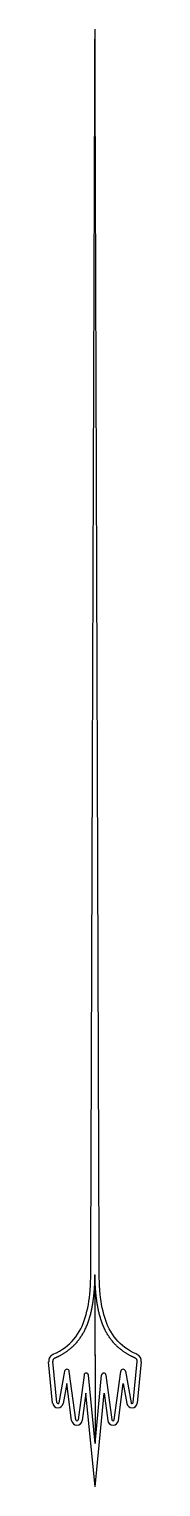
# Model space of a CAD drawing. Header units: millimetres. Extents: x -43 to 43, y -121 to 1221.
import ezdxf

# ---------------------------------------------------------------- set-up
doc = ezdxf.new("R2010")
doc.units = ezdxf.units.MM
doc.layers.get('0').update_dxf_attribs({"linetype": 'CONTINUOUS'})

msp = doc.modelspace()

# ---------------------------------------------------------------- linework, layer by layer
for p, q in [((0, 0), (0, 74.1)), ((0, 0), (0, -81.3)), ((-38.9, -44.1), (-42.6, -6.1)), ((-35, -43.7), (-38.7, -5.8)), ((35, -43.7), (38.7, -5.8)), ((38.9, -44.1), (42.6, -6.1)), ((-28, -14.8), (-33.1, -43.8)), ((-26, -26.1), (-29.3, -44.5)), ((-21.6, -60.1), (-26, -26.1)), ((-17.7, -59.6), (-23.6, -14.9)), ((-10.1, -18.3), (-15.6, -59.6)), ((0, -81.3), (-6.1, -18.3)), ((0, -81.3), (6.1, -18.3)), ((10.1, -18.3), (15.6, -59.6)), ((17.7, -59.6), (23.6, -14.9)), ((21.6, -60.1), (26, -26.1)), ((26, -26.1), (29.3, -44.5)), ((28, -14.8), (33.1, -43.8)), ((-8.4, -34.9), (-11.7, -60.1)), ((0, -121.2), (-8.4, -34.9)), ((0, -121.2), (8.4, -34.9)), ((8.4, -34.9), (11.7, -60.1))]:
    msp.add_line(p, q)
for centre, radius, start, end in [((-35.7, -5.5), 6.86, 114.2936, 185.5442), ((35.7, -5.5), 6.86, -5.5442, 65.7064), ((-35.7, -5.5), 3, 114.2936, 185.5442), ((-25.8, -15.2), 2.2, 7.5031, 170.0649), ((25.8, -15.2), 2.2, 9.9351, 172.4969), ((35.7, -5.5), 3, -5.5442, 65.7064), ((-8.1, -18.5), 2, 5.5442, 172.4606), ((8.1, -18.5), 2, 7.5394, 174.4558), ((-34, -43.6), 4.86, 185.5442, 350.0649), ((-34, -43.6), 1, 185.5442, 350.0649), ((34, -43.6), 4.86, 189.9351, 354.4558), ((34, -43.6), 1, 189.9351, 354.4558), ((-16.6, -59.4), 4.96, 187.5031, 352.4606), ((-16.6, -59.4), 1.1, 187.5031, 352.4606), ((16.6, -59.4), 4.96, 187.5394, 352.4969), ((16.6, -59.4), 1.1, 187.5394, 352.4969)]:
    msp.add_arc(centre, radius, start, end)
for points, degree, knots in [([(-38.6, 0.8), (-30, 4.6), (-23.9, 9.4), (-19.3, 14.8), (-14.4, 20.6), (-11.2, 27.3), (-9, 34.6), (-6.6, 42.3), (-5.2, 50.7), (-4.5, 59.5), (-4.1, 64.2), (-3.9, 69.1), (-3.9, 74.1), (-2.6, 456.4), (-1.3, 838.7), (0, 1221.1)], 3, [0.018395, 0.018395, 0.018395, 0.018395, 0.275644, 0.275644, 0.275644, 0.549733, 0.549733, 0.549733, 0.840926, 0.840926, 0.840926, 1, 1, 1, 13.016372, 13.016372, 13.016372, 13.016372]), ([(38.6, 0.8), (30, 4.6), (23.9, 9.4), (19.3, 14.8), (14.4, 20.6), (11.2, 27.3), (9, 34.6), (6.6, 42.3), (5.2, 50.7), (4.5, 59.5), (4.1, 64.2), (3.9, 69.1), (3.9, 74.1), (2.6, 456.4), (1.3, 838.7), (0, 1221.1)], 3, [0.018395, 0.018395, 0.018395, 0.018395, 0.275644, 0.275644, 0.275644, 0.549733, 0.549733, 0.549733, 0.840926, 0.840926, 0.840926, 1, 1, 1, 13.016372, 13.016372, 13.016372, 13.016372]), ([(-37, -2.7), (-33.2, -1), (-25.9, 2.9), (-17, 9.9), (-8.9, 21.2), (-3.3, 37.4), (-1.1, 51.6), (-0.2, 62.7), (0, 70.2), (0, 74.1)], 5, [0.0183946, 0.0183946, 0.0183946, 0.0183946, 0.0183946, 0.0183946, 0.2, 0.4, 0.6, 0.8, 1, 1, 1, 1, 1, 1]), ([(37, -2.7), (33.2, -1), (25.9, 2.9), (17, 9.9), (8.9, 21.2), (3.3, 37.4), (1.1, 51.6), (0.2, 62.7), (0, 70.2), (0, 74.1)], 5, [0.0183946, 0.0183946, 0.0183946, 0.0183946, 0.0183946, 0.0183946, 0.2, 0.4, 0.6, 0.8, 1, 1, 1, 1, 1, 1])]:
    msp.add_open_spline(points, degree=degree, knots=knots)
msp.add_point((0, 0))

doc.saveas('drawing.dxf')
